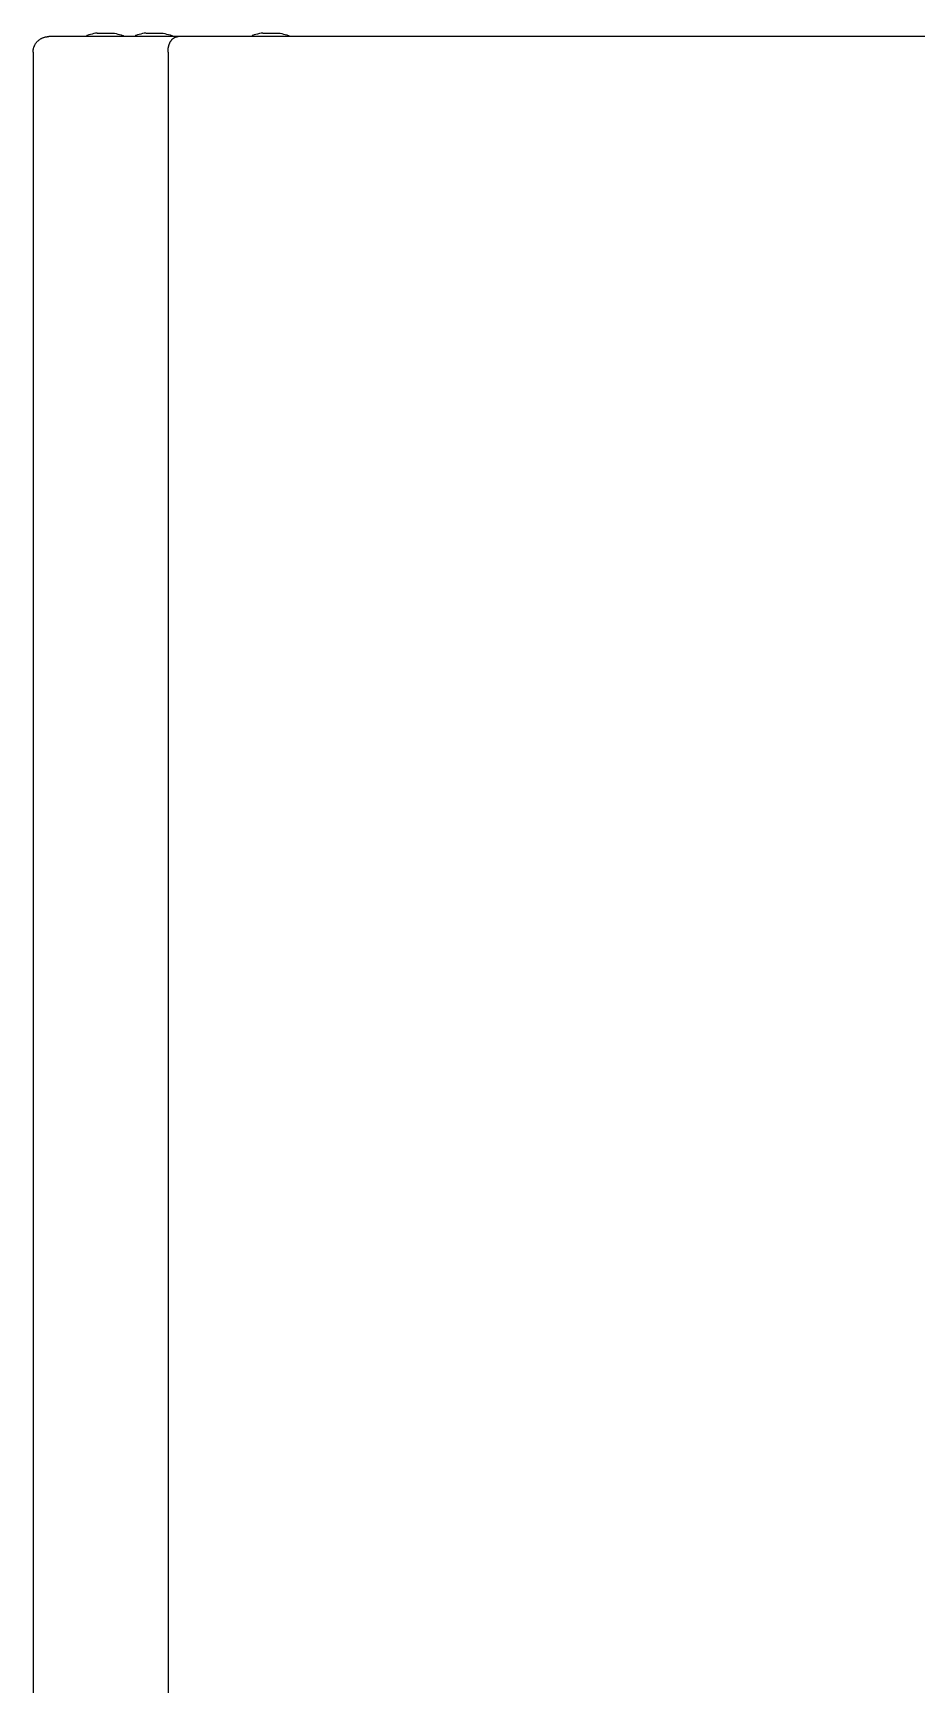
# Model space of a CAD drawing. Header units: millimetres. Extents: x -582 to 3448, y -204 to 2611.
# Drawn here: x 342.2 to 557.1, y 1661.9 to 2063.8 of the extents above; entities that cross this region are included whole.
import ezdxf

# ---------------------------------------------------------------- set-up
doc = ezdxf.new("R2010")
doc.units = ezdxf.units.MM
doc.header["$MEASUREMENT"] = 0
doc.layers.add('Domyslna', color=7, linetype='Continuous', true_color=0x000000)
doc.layers.add('Utwórz2D linie widoczne', color=7, linetype='Continuous', true_color=0x000000)

msp = doc.modelspace()

# ---------------------------------------------------------------- linework, layer by layer
at = {"layer": 'Domyslna'}
msp.add_line((375.02, 2059.14), (375.02, 1296.74), dxfattribs=at)
at = {"layer": 'Utwórz2D linie widoczne'}
for p, q in [((343.4, 2061.91), (343.49, 2062)), ((343.49, 2062), (343.59, 2062.08)), ((343.59, 2062.08), (343.7, 2062.16)), ((343.7, 2062.16), (343.8, 2062.24)), ((343.8, 2062.24), (343.91, 2062.31)), ((343.91, 2062.31), (344.02, 2062.38)), ((344.02, 2062.38), (344.13, 2062.45)), ((344.13, 2062.45), (344.24, 2062.51)), ((344.24, 2062.51), (344.36, 2062.57)), ((344.36, 2062.57), (344.48, 2062.62)), ((344.48, 2062.62), (344.6, 2062.67)), ((344.6, 2062.67), (344.72, 2062.72)), ((344.72, 2062.72), (344.84, 2062.76)), ((344.84, 2062.76), (344.97, 2062.79)), ((344.97, 2062.79), (345.09, 2062.83)), ((345.09, 2062.83), (345.22, 2062.86)), ((345.22, 2062.86), (345.35, 2062.88)), ((345.35, 2062.88), (345.47, 2062.9)), ((345.47, 2062.9), (345.6, 2062.92)), ((345.6, 2062.92), (345.73, 2062.93)), ((345.73, 2062.93), (345.86, 2062.93)), ((345.86, 2062.93), (345.99, 2062.94)), ((346.26, 2062.94), (345.99, 2062.94)), ((345.99, 2062.94), (345.99, 2062.92)), ((377.44, 2062.94), (346.26, 2062.94)), ((355.2, 2063.08), (355.19, 2063.07)), ((355.19, 2063.07), (355.19, 2063.06)), ((355.19, 2063.06), (355.19, 2063.06)), ((355.19, 2063.06), (355.19, 2063.05)), ((355.19, 2063.05), (355.19, 2063.04)), ((355.19, 2063.04), (355.19, 2062.94)), ((355.19, 2063.04), (355.19, 2063.04)), ((355.21, 2063.11), (355.2, 2063.1)), ((355.2, 2063.1), (355.2, 2063.1)), ((355.2, 2063.1), (355.2, 2063.09)), ((355.2, 2063.09), (355.2, 2063.08)), ((355.2, 2063.08), (355.2, 2063.08)), ((355.22, 2063.14), (355.21, 2063.13)), ((355.21, 2063.13), (355.21, 2063.12)), ((355.21, 2063.12), (355.21, 2063.12)), ((355.21, 2063.12), (355.21, 2063.11)), ((355.23, 2063.15), (355.22, 2063.15)), ((355.22, 2063.15), (355.22, 2063.14)), ((355.22, 2063.14), (355.22, 2063.14)), ((355.24, 2063.16), (355.23, 2063.16)), ((355.23, 2063.16), (355.23, 2063.15)), ((355.25, 2063.17), (355.24, 2063.17)), ((355.24, 2063.17), (355.24, 2063.16)), ((355.26, 2063.18), (355.25, 2063.18)), ((355.25, 2063.18), (355.25, 2063.17)), ((355.27, 2063.19), (355.26, 2063.19)), ((355.26, 2063.19), (355.26, 2063.18)), ((355.28, 2063.2), (355.27, 2063.2)), ((355.27, 2063.2), (355.27, 2063.19)), ((355.29, 2063.21), (355.28, 2063.2)), ((355.28, 2063.2), (355.28, 2063.2)), ((355.3, 2063.21), (355.29, 2063.21)), ((355.31, 2063.22), (355.3, 2063.21)), ((355.3, 2063.21), (355.3, 2063.21)), ((355.32, 2063.22), (355.31, 2063.22)), ((355.31, 2063.22), (355.31, 2063.22)), ((355.33, 2063.23), (355.32, 2063.22)), ((355.73, 2063.35), (355.33, 2063.23)), ((356.14, 2063.47), (355.73, 2063.35)), ((356.55, 2063.57), (356.14, 2063.47)), ((356.97, 2063.66), (356.55, 2063.57)), ((357.38, 2063.74), (356.97, 2063.66)), ((357.8, 2063.81), (357.38, 2063.74)), ((357.81, 2063.81), (359.69, 2063.81)), ((359.69, 2063.81), (361.58, 2063.81)), ((361.58, 2063.81), (362, 2063.74)), ((362, 2063.74), (362.42, 2063.66)), ((362.42, 2063.66), (362.83, 2063.57)), ((362.83, 2063.57), (363.24, 2063.47)), ((363.24, 2063.47), (363.65, 2063.35)), ((363.65, 2063.35), (364.05, 2063.23)), ((364.05, 2063.23), (364.06, 2063.22)), ((364.06, 2063.22), (364.07, 2063.22)), ((364.07, 2063.22), (364.07, 2063.22)), ((364.07, 2063.22), (364.08, 2063.21)), ((364.08, 2063.21), (364.09, 2063.21)), ((364.09, 2063.21), (364.09, 2063.21)), ((364.09, 2063.21), (364.1, 2063.2)), ((364.1, 2063.2), (364.1, 2063.2)), ((364.1, 2063.2), (364.11, 2063.2)), ((364.11, 2063.2), (364.12, 2063.19)), ((364.12, 2063.19), (364.12, 2063.19)), ((364.12, 2063.19), (364.13, 2063.18)), ((364.13, 2063.18), (364.13, 2063.18)), ((364.13, 2063.18), (364.14, 2063.17)), ((364.14, 2063.17), (364.14, 2063.17)), ((364.14, 2063.17), (364.15, 2063.16)), ((364.15, 2063.16), (364.15, 2063.16)), ((364.15, 2063.16), (364.15, 2063.15)), ((364.15, 2063.15), (364.16, 2063.15)), ((364.16, 2063.15), (364.16, 2063.14)), ((364.16, 2063.14), (364.16, 2063.14)), ((364.16, 2063.14), (364.17, 2063.13)), ((364.17, 2063.13), (364.17, 2063.12)), ((364.17, 2063.12), (364.17, 2063.12)), ((364.17, 2063.12), (364.18, 2063.11)), ((364.18, 2063.11), (364.18, 2063.1)), ((364.18, 2063.1), (364.18, 2063.1)), ((364.18, 2063.1), (364.18, 2063.09)), ((364.18, 2063.09), (364.19, 2063.08)), ((364.19, 2063.08), (364.19, 2063.08)), ((364.19, 2063.08), (364.19, 2063.07)), ((364.19, 2063.07), (364.19, 2063.06)), ((364.19, 2063.06), (364.19, 2063.06)), ((364.19, 2063.06), (364.19, 2063.05)), ((364.19, 2063.05), (364.19, 2063.04)), ((364.19, 2063.04), (364.19, 2063.04)), ((364.19, 2063.04), (364.19, 2062.94)), ((367.05, 2063.1), (367.04, 2063.09)), ((367.04, 2063.09), (367.04, 2063.08)), ((367.04, 2063.08), (367.04, 2063.08)), ((367.04, 2063.08), (367.04, 2063.07)), ((367.04, 2063.07), (367.04, 2063.06)), ((367.04, 2063.06), (367.04, 2063.06)), ((367.04, 2063.06), (367.04, 2063.05)), ((367.04, 2063.05), (367.04, 2063.04)), ((367.04, 2063.04), (367.04, 2062.94)), ((367.04, 2063.04), (367.04, 2063.04)), ((367.06, 2063.12), (367.05, 2063.12)), ((367.05, 2063.12), (367.05, 2063.11)), ((367.05, 2063.11), (367.05, 2063.1)), ((367.05, 2063.1), (367.05, 2063.1)), ((367.07, 2063.14), (367.06, 2063.14)), ((367.06, 2063.14), (367.06, 2063.13)), ((367.06, 2063.13), (367.06, 2063.12)), ((367.08, 2063.16), (367.07, 2063.15)), ((367.07, 2063.15), (367.07, 2063.15)), ((367.07, 2063.15), (367.07, 2063.14)), ((367.09, 2063.17), (367.08, 2063.16)), ((367.08, 2063.16), (367.08, 2063.16)), ((367.1, 2063.18), (367.09, 2063.17)), ((367.09, 2063.17), (367.09, 2063.17)), ((367.11, 2063.19), (367.1, 2063.18)), ((367.1, 2063.18), (367.1, 2063.18)), ((367.12, 2063.2), (367.11, 2063.19)), ((367.11, 2063.19), (367.11, 2063.19)), ((367.13, 2063.2), (367.12, 2063.2)), ((367.12, 2063.2), (367.12, 2063.2)), ((367.14, 2063.21), (367.13, 2063.21)), ((367.13, 2063.21), (367.13, 2063.2)), ((367.15, 2063.21), (367.14, 2063.21)), ((367.16, 2063.22), (367.15, 2063.22)), ((367.15, 2063.22), (367.15, 2063.21)), ((367.17, 2063.22), (367.16, 2063.22)), ((367.58, 2063.35), (367.17, 2063.23)), ((367.17, 2063.23), (367.17, 2063.22)), ((367.99, 2063.47), (367.58, 2063.35)), ((368.4, 2063.57), (367.99, 2063.47)), ((368.81, 2063.66), (368.4, 2063.57)), ((369.23, 2063.74), (368.81, 2063.66)), ((369.65, 2063.81), (369.23, 2063.74)), ((369.66, 2063.81), (371.54, 2063.81)), ((371.54, 2063.81), (373.42, 2063.81)), ((373.42, 2063.81), (373.84, 2063.74)), ((373.84, 2063.74), (374.26, 2063.66)), ((374.26, 2063.66), (374.67, 2063.57)), ((374.67, 2063.57), (375.09, 2063.47)), ((375.09, 2063.47), (375.5, 2063.35)), ((375.5, 2063.35), (375.9, 2063.23)), ((375.7, 2061.86), (375.74, 2061.92)), ((375.74, 2061.92), (375.78, 2061.98)), ((375.78, 2061.98), (375.82, 2062.04)), ((375.82, 2062.04), (375.87, 2062.09)), ((375.87, 2062.09), (375.91, 2062.15)), ((375.9, 2063.23), (375.91, 2063.22)), ((375.91, 2063.22), (375.91, 2063.22)), ((375.91, 2063.22), (375.92, 2063.22)), ((375.91, 2062.15), (375.96, 2062.2)), ((375.92, 2063.22), (375.93, 2063.21)), ((375.93, 2063.21), (375.93, 2063.21)), ((375.93, 2063.21), (375.94, 2063.21)), ((375.94, 2063.21), (375.94, 2063.2)), ((375.94, 2063.2), (375.95, 2063.2)), ((375.95, 2063.2), (375.95, 2063.2)), ((375.95, 2063.2), (375.96, 2063.19)), ((375.96, 2063.19), (375.97, 2063.19)), ((375.96, 2062.2), (376.01, 2062.26)), ((375.97, 2063.19), (375.97, 2063.18)), ((375.97, 2063.18), (375.98, 2063.18)), ((375.98, 2063.18), (375.98, 2063.17)), ((375.98, 2063.17), (375.99, 2063.17)), ((375.99, 2063.17), (375.99, 2063.16)), ((375.99, 2063.16), (375.99, 2063.16)), ((375.99, 2063.16), (376, 2063.15)), ((376, 2063.15), (376, 2063.15)), ((376, 2063.15), (376.01, 2063.14)), ((376.01, 2063.14), (376.01, 2063.14)), ((376.01, 2063.14), (376.01, 2063.13)), ((376.01, 2063.13), (376.02, 2063.12)), ((376.01, 2062.26), (376.06, 2062.31)), ((376.02, 2063.12), (376.02, 2063.12)), ((376.02, 2063.12), (376.02, 2063.11)), ((376.02, 2063.11), (376.02, 2063.1)), ((376.02, 2063.1), (376.03, 2063.1)), ((376.03, 2063.1), (376.03, 2063.09)), ((376.03, 2063.09), (376.03, 2063.08)), ((376.03, 2063.08), (376.03, 2063.08)), ((376.03, 2063.08), (376.03, 2063.07)), ((376.03, 2063.07), (376.03, 2063.06)), ((376.03, 2063.06), (376.04, 2063.06)), ((376.04, 2063.06), (376.04, 2063.05)), ((376.04, 2063.05), (376.04, 2063.04)), ((376.04, 2063.04), (376.04, 2063.04)), ((376.04, 2063.04), (376.04, 2062.94)), ((376.06, 2062.31), (376.11, 2062.36)), ((376.11, 2062.36), (376.17, 2062.41)), ((376.17, 2062.41), (376.22, 2062.46)), ((376.22, 2062.46), (376.28, 2062.5)), ((376.28, 2062.5), (376.33, 2062.55)), ((376.33, 2062.55), (376.39, 2062.59)), ((376.39, 2062.59), (376.45, 2062.63)), ((376.45, 2062.63), (376.51, 2062.67)), ((376.51, 2062.67), (376.57, 2062.7)), ((376.57, 2062.7), (376.62, 2062.73)), ((376.62, 2062.73), (376.68, 2062.76)), ((376.68, 2062.76), (376.74, 2062.79)), ((376.74, 2062.79), (376.8, 2062.81)), ((376.8, 2062.81), (376.86, 2062.83)), ((376.86, 2062.83), (376.89, 2062.85)), ((376.89, 2062.85), (376.92, 2062.86)), ((376.92, 2062.86), (376.96, 2062.87)), ((376.96, 2062.87), (376.99, 2062.87)), ((376.99, 2062.87), (377.02, 2062.88)), ((377.02, 2062.88), (377.05, 2062.89)), ((377.05, 2062.89), (377.08, 2062.9)), ((377.08, 2062.9), (377.11, 2062.9)), ((377.11, 2062.9), (377.15, 2062.91)), ((377.15, 2062.91), (377.18, 2062.92)), ((377.18, 2062.92), (377.21, 2062.92)), ((377.21, 2062.92), (377.24, 2062.92)), ((377.24, 2062.92), (377.28, 2062.93)), ((377.28, 2062.93), (377.31, 2062.93)), ((377.31, 2062.93), (377.34, 2062.93)), ((377.34, 2062.93), (377.37, 2062.93)), ((377.37, 2062.93), (377.41, 2062.94)), ((377.41, 2062.94), (377.44, 2062.94)), ((378.09, 2062.94), (377.44, 2062.94)), ((736.18, 2062.94), (378.09, 2062.94)), ((395.46, 2063.1), (395.45, 2063.09)), ((395.45, 2063.09), (395.45, 2063.08)), ((395.45, 2063.08), (395.45, 2063.08)), ((395.45, 2063.08), (395.45, 2063.07)), ((395.45, 2063.07), (395.45, 2063.06)), ((395.45, 2063.06), (395.45, 2063.06)), ((395.45, 2063.06), (395.45, 2063.05)), ((395.45, 2063.05), (395.45, 2063.04)), ((395.45, 2063.04), (395.45, 2062.94)), ((395.45, 2063.04), (395.45, 2063.04)), ((395.47, 2063.12), (395.46, 2063.12)), ((395.46, 2063.12), (395.46, 2063.11)), ((395.46, 2063.11), (395.46, 2063.1)), ((395.46, 2063.1), (395.46, 2063.1)), ((395.48, 2063.14), (395.47, 2063.14)), ((395.47, 2063.14), (395.47, 2063.13)), ((395.47, 2063.13), (395.47, 2063.12)), ((395.49, 2063.16), (395.48, 2063.15)), ((395.48, 2063.15), (395.48, 2063.15)), ((395.48, 2063.15), (395.48, 2063.14)), ((395.5, 2063.17), (395.49, 2063.16)), ((395.49, 2063.16), (395.49, 2063.16)), ((395.51, 2063.18), (395.5, 2063.17)), ((395.5, 2063.17), (395.5, 2063.17)), ((395.52, 2063.19), (395.51, 2063.18)), ((395.51, 2063.18), (395.51, 2063.18)), ((395.53, 2063.2), (395.52, 2063.19)), ((395.52, 2063.19), (395.52, 2063.19)), ((395.54, 2063.2), (395.53, 2063.2)), ((395.53, 2063.2), (395.53, 2063.2)), ((395.55, 2063.21), (395.54, 2063.21)), ((395.54, 2063.21), (395.54, 2063.2)), ((395.56, 2063.21), (395.55, 2063.21)), ((395.57, 2063.22), (395.56, 2063.22)), ((395.56, 2063.22), (395.56, 2063.21)), ((395.58, 2063.22), (395.57, 2063.22)), ((395.99, 2063.35), (395.58, 2063.23)), ((395.58, 2063.23), (395.58, 2063.22)), ((396.4, 2063.47), (395.99, 2063.35)), ((396.81, 2063.57), (396.4, 2063.47)), ((397.22, 2063.66), (396.81, 2063.57)), ((397.64, 2063.74), (397.22, 2063.66)), ((398.06, 2063.81), (397.64, 2063.74)), ((398.07, 2063.81), (399.95, 2063.81)), ((399.95, 2063.81), (401.83, 2063.81)), ((401.83, 2063.81), (402.25, 2063.74)), ((402.25, 2063.74), (402.67, 2063.66)), ((402.67, 2063.66), (403.08, 2063.57)), ((403.08, 2063.57), (403.5, 2063.47)), ((403.5, 2063.47), (403.9, 2063.35)), ((403.9, 2063.35), (404.31, 2063.23)), ((404.31, 2063.23), (404.32, 2063.22)), ((404.32, 2063.22), (404.32, 2063.22)), ((404.32, 2063.22), (404.33, 2063.22)), ((404.33, 2063.22), (404.34, 2063.21)), ((404.34, 2063.21), (404.34, 2063.21)), ((404.34, 2063.21), (404.35, 2063.21)), ((404.35, 2063.21), (404.35, 2063.2)), ((404.35, 2063.2), (404.36, 2063.2)), ((404.36, 2063.2), (404.36, 2063.2)), ((404.36, 2063.2), (404.37, 2063.19)), ((404.37, 2063.19), (404.38, 2063.19)), ((404.38, 2063.19), (404.38, 2063.18)), ((404.38, 2063.18), (404.39, 2063.18)), ((404.39, 2063.18), (404.39, 2063.17)), ((404.39, 2063.17), (404.4, 2063.17)), ((404.4, 2063.17), (404.4, 2063.16)), ((404.4, 2063.16), (404.4, 2063.16)), ((404.4, 2063.16), (404.41, 2063.15)), ((404.41, 2063.15), (404.41, 2063.15)), ((404.41, 2063.15), (404.42, 2063.14)), ((404.42, 2063.14), (404.42, 2063.14)), ((404.42, 2063.14), (404.42, 2063.13)), ((404.42, 2063.13), (404.43, 2063.12)), ((404.43, 2063.12), (404.43, 2063.12)), ((404.43, 2063.12), (404.43, 2063.11)), ((404.43, 2063.11), (404.43, 2063.1)), ((404.43, 2063.1), (404.44, 2063.1)), ((404.44, 2063.1), (404.44, 2063.09)), ((404.44, 2063.09), (404.44, 2063.08)), ((404.44, 2063.08), (404.44, 2063.08)), ((404.44, 2063.08), (404.44, 2063.07)), ((404.44, 2063.07), (404.44, 2063.06)), ((404.44, 2063.06), (404.45, 2063.06)), ((404.45, 2063.06), (404.45, 2063.05)), ((404.45, 2063.05), (404.45, 2063.04)), ((404.45, 2063.04), (404.45, 2063.04)), ((404.45, 2063.04), (404.45, 2062.94)), ((342.19, 2059.27), (342.2, 2059.39)), ((342.19, 2059.14), (342.19, 2059.27)), ((342.19, 2059.14), (342.19, 1296.74)), ((342.2, 2059.39), (342.21, 2059.52)), ((342.21, 2059.52), (342.23, 2059.65)), ((342.23, 2059.65), (342.25, 2059.78)), ((342.25, 2059.78), (342.27, 2059.91)), ((342.27, 2059.91), (342.3, 2060.04)), ((342.3, 2060.04), (342.33, 2060.16)), ((342.33, 2060.16), (342.37, 2060.29)), ((342.37, 2060.29), (342.41, 2060.41)), ((342.41, 2060.41), (342.46, 2060.53)), ((342.46, 2060.53), (342.51, 2060.65)), ((342.51, 2060.65), (342.56, 2060.77)), ((342.56, 2060.77), (342.62, 2060.88)), ((342.62, 2060.88), (342.68, 2061)), ((342.68, 2061), (342.74, 2061.11)), ((342.74, 2061.11), (342.81, 2061.22)), ((342.81, 2061.22), (342.89, 2061.33)), ((342.89, 2061.33), (342.96, 2061.43)), ((342.96, 2061.43), (343.04, 2061.53)), ((343.04, 2061.53), (343.13, 2061.63)), ((343.13, 2061.63), (343.21, 2061.73)), ((343.21, 2061.73), (343.3, 2061.82)), ((343.3, 2061.82), (343.4, 2061.91)), ((375.01, 2059.31), (375.02, 2059.49)), ((375.02, 2059.14), (375.01, 2059.31)), ((375.02, 2059.66), (375.03, 2059.84)), ((375.02, 2059.49), (375.02, 2059.66)), ((375.03, 2059.84), (375.04, 2059.93)), ((375.04, 2059.93), (375.05, 2060.02)), ((375.05, 2060.02), (375.06, 2060.11)), ((375.06, 2060.11), (375.08, 2060.2)), ((375.08, 2060.2), (375.09, 2060.29)), ((375.09, 2060.29), (375.11, 2060.38)), ((375.11, 2060.38), (375.13, 2060.47)), ((375.13, 2060.47), (375.15, 2060.56)), ((375.15, 2060.56), (375.17, 2060.64)), ((375.17, 2060.64), (375.19, 2060.72)), ((375.19, 2060.72), (375.21, 2060.8)), ((375.21, 2060.8), (375.24, 2060.88)), ((375.24, 2060.88), (375.26, 2060.96)), ((375.26, 2060.96), (375.29, 2061.04)), ((375.29, 2061.04), (375.32, 2061.12)), ((375.32, 2061.12), (375.35, 2061.2)), ((375.35, 2061.2), (375.38, 2061.27)), ((375.38, 2061.27), (375.42, 2061.35)), ((375.42, 2061.35), (375.45, 2061.43)), ((375.45, 2061.43), (375.49, 2061.5)), ((375.49, 2061.5), (375.53, 2061.58)), ((375.53, 2061.58), (375.57, 2061.65)), ((375.57, 2061.65), (375.61, 2061.72)), ((375.61, 2061.72), (375.66, 2061.8)), ((375.66, 2061.8), (375.7, 2061.86))]:
    msp.add_line(p, q, dxfattribs=at)

doc.saveas('drawing.dxf')
